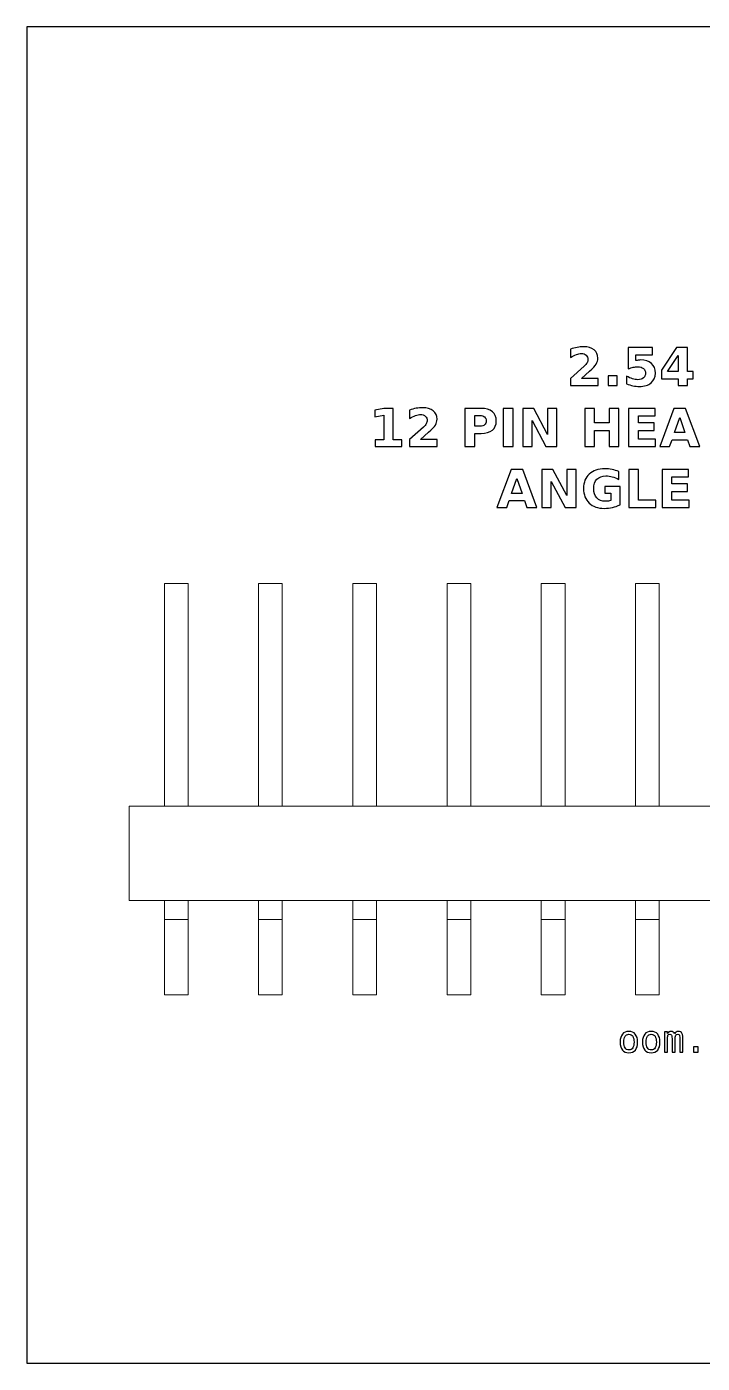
# Model space of a CAD drawing. Header units: centimetres. Extents: x -12.3 to -8.7, y -16.65 to -13.05.
# Drawn here: x -12.3 to -10.479, y -16.65 to -13.05 of the extents above; entities that cross this region are included whole.
import ezdxf

# ---------------------------------------------------------------- set-up
doc = ezdxf.new("R2010")
doc.units = ezdxf.units.CM
doc.header["$MEASUREMENT"] = 0
doc.layers.add('Layer 1', color=7, linetype='Continuous')

msp = doc.modelspace()

# ---------------------------------------------------------------- linework, layer by layer
at = {"layer": 'Layer 1', "color": 7}
msp.add_lwpolyline([(-12.3, -16.65), (-8.7, -16.65), (-8.7, -13.05), (-12.3, -13.05), (-12.3, -16.65)], close=True, dxfattribs=at)
at = {"layer": 'Layer 1', "color": 7, "lineweight": 20}
for points in [[(-11.929, -15.14955), (-11.865, -15.14955), (-11.865, -14.54955), (-11.929, -14.54955), (-11.929, -15.14955)], [(-11.675, -15.14955), (-11.611, -15.14955), (-11.611, -14.54955), (-11.675, -14.54955), (-11.675, -15.14955)], [(-11.421, -15.14955), (-11.357, -15.14955), (-11.357, -14.54955), (-11.421, -14.54955), (-11.421, -15.14955)], [(-11.167, -15.14955), (-11.103, -15.14955), (-11.103, -14.54955), (-11.167, -14.54955), (-11.167, -15.14955)], [(-10.913, -15.14955), (-10.849, -15.14955), (-10.849, -14.54955), (-10.913, -14.54955), (-10.913, -15.14955)], [(-10.659, -15.14955), (-10.595, -15.14955), (-10.595, -14.54955), (-10.659, -14.54955), (-10.659, -15.14955)], [(-12.024, -15.40355), (-8.976, -15.40355), (-8.976, -15.14955), (-12.024, -15.14955), (-12.024, -15.40355)], [(-11.929, -15.45455), (-11.865, -15.45455), (-11.865, -15.40355), (-11.929, -15.40355), (-11.929, -15.45455)], [(-11.675, -15.45455), (-11.611, -15.45455), (-11.611, -15.40355), (-11.675, -15.40355), (-11.675, -15.45455)], [(-11.421, -15.45455), (-11.357, -15.45455), (-11.357, -15.40355), (-11.421, -15.40355), (-11.421, -15.45455)], [(-11.167, -15.45455), (-11.103, -15.45455), (-11.103, -15.40355), (-11.167, -15.40355), (-11.167, -15.45455)], [(-10.913, -15.45455), (-10.849, -15.45455), (-10.849, -15.40355), (-10.913, -15.40355), (-10.913, -15.45455)], [(-10.659, -15.45455), (-10.595, -15.45455), (-10.595, -15.40355), (-10.659, -15.40355), (-10.659, -15.45455)], [(-11.929, -15.65755), (-11.865, -15.65755), (-11.865, -15.45455), (-11.929, -15.45455), (-11.929, -15.65755)], [(-11.675, -15.65755), (-11.611, -15.65755), (-11.611, -15.45455), (-11.675, -15.45455), (-11.675, -15.65755)], [(-11.421, -15.65755), (-11.357, -15.65755), (-11.357, -15.45455), (-11.421, -15.45455), (-11.421, -15.65755)], [(-11.167, -15.65755), (-11.103, -15.65755), (-11.103, -15.45455), (-11.167, -15.45455), (-11.167, -15.65755)], [(-10.913, -15.65755), (-10.849, -15.65755), (-10.849, -15.45455), (-10.913, -15.45455), (-10.913, -15.65755)], [(-10.659, -15.65755), (-10.595, -15.65755), (-10.595, -15.45455), (-10.659, -15.45455), (-10.659, -15.65755)]]:
    msp.add_lwpolyline(points, close=True, dxfattribs=at)
at = {"layer": 'Layer 1', "color": 250}
for points, knots in [([(-10.80503, -13.99727), (-10.80503, -13.99727), (-10.75975, -13.99727), (-10.75975, -13.99727), (-10.75975, -13.99727), (-10.75975, -13.99727), (-10.75975, -14.01677), (-10.75975, -14.01677), (-10.75975, -14.01677), (-10.75975, -14.01677), (-10.83452, -14.01677), (-10.83452, -14.01677), (-10.83452, -14.01677), (-10.83452, -14.01677), (-10.83452, -13.99727), (-10.83452, -13.99727), (-10.83452, -13.99727), (-10.83452, -13.99727), (-10.79696, -13.96414), (-10.79696, -13.96414), (-10.79696, -13.96414), (-10.7936, -13.9611), (-10.79113, -13.95814), (-10.78953, -13.95525), (-10.78953, -13.95525), (-10.78791, -13.95235), (-10.78711, -13.94934), (-10.78711, -13.94621), (-10.78711, -13.94621), (-10.78711, -13.94139), (-10.78873, -13.93751), (-10.79197, -13.93457), (-10.79197, -13.93457), (-10.7952, -13.93163), (-10.7995, -13.93018), (-10.80489, -13.93018), (-10.80489, -13.93018), (-10.80902, -13.93018), (-10.81354, -13.93107), (-10.81846, -13.93283), (-10.81846, -13.93283), (-10.82337, -13.9346), (-10.82864, -13.93723), (-10.83424, -13.94071), (-10.83424, -13.94071), (-10.83424, -13.94071), (-10.83424, -13.91811), (-10.83424, -13.91811), (-10.83424, -13.91811), (-10.82826, -13.91614), (-10.82236, -13.91463), (-10.81653, -13.9136), (-10.81653, -13.9136), (-10.81069, -13.91256), (-10.80498, -13.91204), (-10.79936, -13.91204), (-10.79936, -13.91204), (-10.78706, -13.91204), (-10.77749, -13.91475), (-10.77067, -13.92018), (-10.77067, -13.92018), (-10.76385, -13.92559), (-10.76044, -13.93314), (-10.76044, -13.94285), (-10.76044, -13.94285), (-10.76044, -13.94845), (-10.76189, -13.95367), (-10.76479, -13.95852), (-10.76479, -13.95852), (-10.76768, -13.96336), (-10.77377, -13.96985), (-10.78304, -13.97799), (-10.78304, -13.97799), (-10.78304, -13.97799), (-10.80503, -13.99727), (-10.80503, -13.99727)], [0, 0, 0, 0, 0.0526316, 0.0526316, 0.0526316, 0.0526316, 0.1052632, 0.1052632, 0.1052632, 0.1052632, 0.1578947, 0.1578947, 0.1578947, 0.1578947, 0.2105263, 0.2105263, 0.2105263, 0.2105263, 0.2631579, 0.2631579, 0.2631579, 0.2631579, 0.3157895, 0.3157895, 0.3157895, 0.3157895, 0.3684211, 0.3684211, 0.3684211, 0.3684211, 0.4210526, 0.4210526, 0.4210526, 0.4210526, 0.4736842, 0.4736842, 0.4736842, 0.4736842, 0.5263158, 0.5263158, 0.5263158, 0.5263158, 0.5789474, 0.5789474, 0.5789474, 0.5789474, 0.6315789, 0.6315789, 0.6315789, 0.6315789, 0.6842105, 0.6842105, 0.6842105, 0.6842105, 0.7368421, 0.7368421, 0.7368421, 0.7368421, 0.7894737, 0.7894737, 0.7894737, 0.7894737, 0.8421053, 0.8421053, 0.8421053, 0.8421053, 0.8947368, 0.8947368, 0.8947368, 0.8947368, 0.9473684, 0.9473684, 0.9473684, 0.9473684, 1, 1, 1, 1]), ([(-10.67894, -13.9139), (-10.67894, -13.9139), (-10.613, -13.9139), (-10.613, -13.9139), (-10.613, -13.9139), (-10.613, -13.9139), (-10.613, -13.9334), (-10.613, -13.9334), (-10.613, -13.9334), (-10.613, -13.9334), (-10.6578, -13.9334), (-10.6578, -13.9334), (-10.6578, -13.9334), (-10.6578, -13.9334), (-10.6578, -13.94932), (-10.6578, -13.94932), (-10.6578, -13.94932), (-10.65578, -13.94878), (-10.65375, -13.94836), (-10.65171, -13.94805), (-10.65171, -13.94805), (-10.64966, -13.94774), (-10.64752, -13.9476), (-10.64533, -13.9476), (-10.64533, -13.9476), (-10.63278, -13.9476), (-10.62302, -13.95073), (-10.61603, -13.95701), (-10.61603, -13.95701), (-10.60905, -13.96327), (-10.60557, -13.97201), (-10.60557, -13.98321), (-10.60557, -13.98321), (-10.60557, -13.99433), (-10.60938, -14.00304), (-10.61697, -14.00934), (-10.61697, -14.00934), (-10.62457, -14.01562), (-10.63513, -14.01877), (-10.64863, -14.01877), (-10.64863, -14.01877), (-10.65446, -14.01877), (-10.66025, -14.0182), (-10.66596, -14.01708), (-10.66596, -14.01708), (-10.67168, -14.01595), (-10.67737, -14.01425), (-10.68301, -14.01195), (-10.68301, -14.01195), (-10.68301, -14.01195), (-10.68301, -13.99106), (-10.68301, -13.99106), (-10.68301, -13.99106), (-10.67741, -13.99429), (-10.6721, -13.99669), (-10.66707, -13.99828), (-10.66707, -13.99828), (-10.66203, -13.99991), (-10.65728, -14.00071), (-10.65284, -14.00071), (-10.65284, -14.00071), (-10.64639, -14.00071), (-10.64134, -13.99913), (-10.63764, -13.99598), (-10.63764, -13.99598), (-10.63395, -13.99285), (-10.63209, -13.9886), (-10.63209, -13.98321), (-10.63209, -13.98321), (-10.63209, -13.9778), (-10.63395, -13.97354), (-10.63764, -13.97042), (-10.63764, -13.97042), (-10.64134, -13.96729), (-10.64639, -13.96574), (-10.65284, -13.96574), (-10.65284, -13.96574), (-10.65665, -13.96574), (-10.66072, -13.96623), (-10.66502, -13.96722), (-10.66502, -13.96722), (-10.66935, -13.9682), (-10.67398, -13.96973), (-10.67894, -13.9718), (-10.67894, -13.9718), (-10.67894, -13.9718), (-10.67894, -13.9139), (-10.67894, -13.9139)], [0, 0, 0, 0, 0.0454545, 0.0454545, 0.0454545, 0.0454545, 0.0909091, 0.0909091, 0.0909091, 0.0909091, 0.1363636, 0.1363636, 0.1363636, 0.1363636, 0.1818182, 0.1818182, 0.1818182, 0.1818182, 0.2272727, 0.2272727, 0.2272727, 0.2272727, 0.2727273, 0.2727273, 0.2727273, 0.2727273, 0.3181818, 0.3181818, 0.3181818, 0.3181818, 0.3636364, 0.3636364, 0.3636364, 0.3636364, 0.4090909, 0.4090909, 0.4090909, 0.4090909, 0.4545455, 0.4545455, 0.4545455, 0.4545455, 0.5, 0.5, 0.5, 0.5, 0.5454545, 0.5454545, 0.5454545, 0.5454545, 0.5909091, 0.5909091, 0.5909091, 0.5909091, 0.6363636, 0.6363636, 0.6363636, 0.6363636, 0.6818182, 0.6818182, 0.6818182, 0.6818182, 0.7272727, 0.7272727, 0.7272727, 0.7272727, 0.7727273, 0.7727273, 0.7727273, 0.7727273, 0.8181818, 0.8181818, 0.8181818, 0.8181818, 0.8636364, 0.8636364, 0.8636364, 0.8636364, 0.9090909, 0.9090909, 0.9090909, 0.9090909, 0.9545455, 0.9545455, 0.9545455, 0.9545455, 1, 1, 1, 1]), ([(-10.54816, -13.9139), (-10.54816, -13.9139), (-10.51866, -13.9139), (-10.51866, -13.9139), (-10.51866, -13.9139), (-10.51866, -13.9139), (-10.51866, -13.97881), (-10.51866, -13.97881), (-10.51866, -13.97881), (-10.51866, -13.97881), (-10.50399, -13.97881), (-10.50399, -13.97881), (-10.50399, -13.97881), (-10.50399, -13.97881), (-10.50399, -13.99803), (-10.50399, -13.99803), (-10.50399, -13.99803), (-10.50399, -13.99803), (-10.51866, -13.99803), (-10.51866, -13.99803), (-10.51866, -13.99803), (-10.51866, -13.99803), (-10.51866, -14.01677), (-10.51866, -14.01677), (-10.51866, -14.01677), (-10.51866, -14.01677), (-10.54373, -14.01677), (-10.54373, -14.01677), (-10.54373, -14.01677), (-10.54373, -14.01677), (-10.54373, -13.99803), (-10.54373, -13.99803), (-10.54373, -13.99803), (-10.54373, -13.99803), (-10.58936, -13.99803), (-10.58936, -13.99803), (-10.58936, -13.99803), (-10.58936, -13.99803), (-10.58936, -13.97528), (-10.58936, -13.97528), (-10.58936, -13.97528), (-10.58936, -13.97528), (-10.54816, -13.9139), (-10.54816, -13.9139)], [0, 0, 0, 0, 0.0909091, 0.0909091, 0.0909091, 0.0909091, 0.1818182, 0.1818182, 0.1818182, 0.1818182, 0.2727273, 0.2727273, 0.2727273, 0.2727273, 0.3636364, 0.3636364, 0.3636364, 0.3636364, 0.4545455, 0.4545455, 0.4545455, 0.4545455, 0.5454545, 0.5454545, 0.5454545, 0.5454545, 0.6363636, 0.6363636, 0.6363636, 0.6363636, 0.7272727, 0.7272727, 0.7272727, 0.7272727, 0.8181818, 0.8181818, 0.8181818, 0.8181818, 0.9090909, 0.9090909, 0.9090909, 0.9090909, 1, 1, 1, 1]), ([(-10.54373, -13.93575), (-10.54373, -13.93575), (-10.57283, -13.97881), (-10.57283, -13.97881), (-10.57283, -13.97881), (-10.57283, -13.97881), (-10.54373, -13.97881), (-10.54373, -13.97881), (-10.54373, -13.97881), (-10.54373, -13.97881), (-10.54373, -13.93575), (-10.54373, -13.93575)], [0, 0, 0, 0, 0.3333333, 0.3333333, 0.3333333, 0.3333333, 0.6666667, 0.6666667, 0.6666667, 0.6666667, 1, 1, 1, 1]), ([(-10.73311, -13.9901), (-10.73311, -13.9901), (-10.70829, -13.9901), (-10.70829, -13.9901), (-10.70829, -13.9901), (-10.70829, -13.9901), (-10.70829, -14.01677), (-10.70829, -14.01677), (-10.70829, -14.01677), (-10.70829, -14.01677), (-10.73311, -14.01677), (-10.73311, -14.01677), (-10.73311, -14.01677), (-10.73311, -14.01677), (-10.73311, -13.9901), (-10.73311, -13.9901)], [0, 0, 0, 0, 0.25, 0.25, 0.25, 0.25, 0.5, 0.5, 0.5, 0.5, 0.75, 0.75, 0.75, 0.75, 1, 1, 1, 1]), ([(-11.36095, -14.1627), (-11.36095, -14.1627), (-11.33752, -14.1627), (-11.33752, -14.1627), (-11.33752, -14.1627), (-11.33752, -14.1627), (-11.33752, -14.09621), (-11.33752, -14.09621), (-11.33752, -14.09621), (-11.33752, -14.09621), (-11.36156, -14.10118), (-11.36156, -14.10118), (-11.36156, -14.10118), (-11.36156, -14.10118), (-11.36156, -14.08311), (-11.36156, -14.08311), (-11.36156, -14.08311), (-11.36156, -14.08311), (-11.33766, -14.07815), (-11.33766, -14.07815), (-11.33766, -14.07815), (-11.33766, -14.07815), (-11.31245, -14.07815), (-11.31245, -14.07815), (-11.31245, -14.07815), (-11.31245, -14.07815), (-11.31245, -14.1627), (-11.31245, -14.1627), (-11.31245, -14.1627), (-11.31245, -14.1627), (-11.28903, -14.1627), (-11.28903, -14.1627), (-11.28903, -14.1627), (-11.28903, -14.1627), (-11.28903, -14.18102), (-11.28903, -14.18102), (-11.28903, -14.18102), (-11.28903, -14.18102), (-11.36095, -14.18102), (-11.36095, -14.18102), (-11.36095, -14.18102), (-11.36095, -14.18102), (-11.36095, -14.1627), (-11.36095, -14.1627)], [0, 0, 0, 0, 0.0909091, 0.0909091, 0.0909091, 0.0909091, 0.1818182, 0.1818182, 0.1818182, 0.1818182, 0.2727273, 0.2727273, 0.2727273, 0.2727273, 0.3636364, 0.3636364, 0.3636364, 0.3636364, 0.4545455, 0.4545455, 0.4545455, 0.4545455, 0.5454545, 0.5454545, 0.5454545, 0.5454545, 0.6363636, 0.6363636, 0.6363636, 0.6363636, 0.7272727, 0.7272727, 0.7272727, 0.7272727, 0.8181818, 0.8181818, 0.8181818, 0.8181818, 0.9090909, 0.9090909, 0.9090909, 0.9090909, 1, 1, 1, 1]), ([(-11.23863, -14.16152), (-11.23863, -14.16152), (-11.19335, -14.16152), (-11.19335, -14.16152), (-11.19335, -14.16152), (-11.19335, -14.16152), (-11.19335, -14.18102), (-11.19335, -14.18102), (-11.19335, -14.18102), (-11.19335, -14.18102), (-11.26812, -14.18102), (-11.26812, -14.18102), (-11.26812, -14.18102), (-11.26812, -14.18102), (-11.26812, -14.16152), (-11.26812, -14.16152), (-11.26812, -14.16152), (-11.26812, -14.16152), (-11.23056, -14.12839), (-11.23056, -14.12839), (-11.23056, -14.12839), (-11.2272, -14.12535), (-11.22473, -14.12239), (-11.22313, -14.1195), (-11.22313, -14.1195), (-11.22151, -14.1166), (-11.22071, -14.11359), (-11.22071, -14.11046), (-11.22071, -14.11046), (-11.22071, -14.10564), (-11.22233, -14.10176), (-11.22557, -14.09882), (-11.22557, -14.09882), (-11.2288, -14.09588), (-11.2331, -14.09443), (-11.23849, -14.09443), (-11.23849, -14.09443), (-11.24262, -14.09443), (-11.24714, -14.09532), (-11.25206, -14.09708), (-11.25206, -14.09708), (-11.25697, -14.09885), (-11.26224, -14.10148), (-11.26784, -14.10496), (-11.26784, -14.10496), (-11.26784, -14.10496), (-11.26784, -14.08236), (-11.26784, -14.08236), (-11.26784, -14.08236), (-11.26186, -14.08039), (-11.25596, -14.07888), (-11.25013, -14.07785), (-11.25013, -14.07785), (-11.24429, -14.07681), (-11.23858, -14.07629), (-11.23296, -14.07629), (-11.23296, -14.07629), (-11.22066, -14.07629), (-11.21109, -14.079), (-11.20427, -14.08443), (-11.20427, -14.08443), (-11.19745, -14.08984), (-11.19404, -14.09739), (-11.19404, -14.1071), (-11.19404, -14.1071), (-11.19404, -14.1127), (-11.19549, -14.11792), (-11.19839, -14.12277), (-11.19839, -14.12277), (-11.20128, -14.12761), (-11.20737, -14.1341), (-11.21664, -14.14224), (-11.21664, -14.14224), (-11.21664, -14.14224), (-11.23863, -14.16152), (-11.23863, -14.16152)], [0, 0, 0, 0, 0.0526316, 0.0526316, 0.0526316, 0.0526316, 0.1052632, 0.1052632, 0.1052632, 0.1052632, 0.1578947, 0.1578947, 0.1578947, 0.1578947, 0.2105263, 0.2105263, 0.2105263, 0.2105263, 0.2631579, 0.2631579, 0.2631579, 0.2631579, 0.3157895, 0.3157895, 0.3157895, 0.3157895, 0.3684211, 0.3684211, 0.3684211, 0.3684211, 0.4210526, 0.4210526, 0.4210526, 0.4210526, 0.4736842, 0.4736842, 0.4736842, 0.4736842, 0.5263158, 0.5263158, 0.5263158, 0.5263158, 0.5789474, 0.5789474, 0.5789474, 0.5789474, 0.6315789, 0.6315789, 0.6315789, 0.6315789, 0.6842105, 0.6842105, 0.6842105, 0.6842105, 0.7368421, 0.7368421, 0.7368421, 0.7368421, 0.7894737, 0.7894737, 0.7894737, 0.7894737, 0.8421053, 0.8421053, 0.8421053, 0.8421053, 0.8947368, 0.8947368, 0.8947368, 0.8947368, 0.9473684, 0.9473684, 0.9473684, 0.9473684, 1, 1, 1, 1]), ([(-11.11901, -14.07815), (-11.11901, -14.07815), (-11.07499, -14.07815), (-11.07499, -14.07815), (-11.07499, -14.07815), (-11.06189, -14.07815), (-11.05184, -14.08107), (-11.04483, -14.08688), (-11.04483, -14.08688), (-11.03783, -14.09269), (-11.03432, -14.10096), (-11.03432, -14.11171), (-11.03432, -14.11171), (-11.03432, -14.12248), (-11.03783, -14.13078), (-11.04483, -14.13659), (-11.04483, -14.13659), (-11.05184, -14.1424), (-11.06189, -14.14532), (-11.07499, -14.14532), (-11.07499, -14.14532), (-11.07499, -14.14532), (-11.09248, -14.14532), (-11.09248, -14.14532), (-11.09248, -14.14532), (-11.09248, -14.14532), (-11.09248, -14.18102), (-11.09248, -14.18102), (-11.09248, -14.18102), (-11.09248, -14.18102), (-11.11901, -14.18102), (-11.11901, -14.18102), (-11.11901, -14.18102), (-11.11901, -14.18102), (-11.11901, -14.07815), (-11.11901, -14.07815)], [0, 0, 0, 0, 0.1111111, 0.1111111, 0.1111111, 0.1111111, 0.2222222, 0.2222222, 0.2222222, 0.2222222, 0.3333333, 0.3333333, 0.3333333, 0.3333333, 0.4444444, 0.4444444, 0.4444444, 0.4444444, 0.5555556, 0.5555556, 0.5555556, 0.5555556, 0.6666667, 0.6666667, 0.6666667, 0.6666667, 0.7777778, 0.7777778, 0.7777778, 0.7777778, 0.8888889, 0.8888889, 0.8888889, 0.8888889, 1, 1, 1, 1]), ([(-11.09248, -14.09737), (-11.09248, -14.09737), (-11.09248, -14.1261), (-11.09248, -14.1261), (-11.09248, -14.1261), (-11.09248, -14.1261), (-11.07781, -14.1261), (-11.07781, -14.1261), (-11.07781, -14.1261), (-11.07266, -14.1261), (-11.06868, -14.12486), (-11.06588, -14.12234), (-11.06588, -14.12234), (-11.06308, -14.11985), (-11.06167, -14.1163), (-11.06167, -14.11171), (-11.06167, -14.11171), (-11.06167, -14.1071), (-11.06308, -14.10357), (-11.06588, -14.10108), (-11.06588, -14.10108), (-11.06868, -14.09861), (-11.07266, -14.09737), (-11.07781, -14.09737), (-11.07781, -14.09737), (-11.07781, -14.09737), (-11.09248, -14.09737), (-11.09248, -14.09737)], [0, 0, 0, 0, 0.1428571, 0.1428571, 0.1428571, 0.1428571, 0.2857143, 0.2857143, 0.2857143, 0.2857143, 0.4285714, 0.4285714, 0.4285714, 0.4285714, 0.5714286, 0.5714286, 0.5714286, 0.5714286, 0.7142857, 0.7142857, 0.7142857, 0.7142857, 0.8571429, 0.8571429, 0.8571429, 0.8571429, 1, 1, 1, 1]), ([(-11.0156, -14.07815), (-11.0156, -14.07815), (-10.98907, -14.07815), (-10.98907, -14.07815), (-10.98907, -14.07815), (-10.98907, -14.07815), (-10.98907, -14.18102), (-10.98907, -14.18102), (-10.98907, -14.18102), (-10.98907, -14.18102), (-11.0156, -14.18102), (-11.0156, -14.18102), (-11.0156, -14.18102), (-11.0156, -14.18102), (-11.0156, -14.07815), (-11.0156, -14.07815)], [0, 0, 0, 0, 0.25, 0.25, 0.25, 0.25, 0.5, 0.5, 0.5, 0.5, 0.75, 0.75, 0.75, 0.75, 1, 1, 1, 1]), ([(-10.96311, -14.07815), (-10.96311, -14.07815), (-10.93348, -14.07815), (-10.93348, -14.07815), (-10.93348, -14.07815), (-10.93348, -14.07815), (-10.89606, -14.14871), (-10.89606, -14.14871), (-10.89606, -14.14871), (-10.89606, -14.14871), (-10.89606, -14.07815), (-10.89606, -14.07815), (-10.89606, -14.07815), (-10.89606, -14.07815), (-10.87092, -14.07815), (-10.87092, -14.07815), (-10.87092, -14.07815), (-10.87092, -14.07815), (-10.87092, -14.18102), (-10.87092, -14.18102), (-10.87092, -14.18102), (-10.87092, -14.18102), (-10.90055, -14.18102), (-10.90055, -14.18102), (-10.90055, -14.18102), (-10.90055, -14.18102), (-10.93797, -14.11046), (-10.93797, -14.11046), (-10.93797, -14.11046), (-10.93797, -14.11046), (-10.93797, -14.18102), (-10.93797, -14.18102), (-10.93797, -14.18102), (-10.93797, -14.18102), (-10.96311, -14.18102), (-10.96311, -14.18102), (-10.96311, -14.18102), (-10.96311, -14.18102), (-10.96311, -14.07815), (-10.96311, -14.07815)], [0, 0, 0, 0, 0.1, 0.1, 0.1, 0.1, 0.2, 0.2, 0.2, 0.2, 0.3, 0.3, 0.3, 0.3, 0.4, 0.4, 0.4, 0.4, 0.5, 0.5, 0.5, 0.5, 0.6, 0.6, 0.6, 0.6, 0.7, 0.7, 0.7, 0.7, 0.8, 0.8, 0.8, 0.8, 0.9, 0.9, 0.9, 0.9, 1, 1, 1, 1]), ([(-10.79589, -14.07815), (-10.79589, -14.07815), (-10.76936, -14.07815), (-10.76936, -14.07815), (-10.76936, -14.07815), (-10.76936, -14.07815), (-10.76936, -14.11736), (-10.76936, -14.11736), (-10.76936, -14.11736), (-10.76936, -14.11736), (-10.73023, -14.11736), (-10.73023, -14.11736), (-10.73023, -14.11736), (-10.73023, -14.11736), (-10.73023, -14.07815), (-10.73023, -14.07815), (-10.73023, -14.07815), (-10.73023, -14.07815), (-10.7037, -14.07815), (-10.7037, -14.07815), (-10.7037, -14.07815), (-10.7037, -14.07815), (-10.7037, -14.18102), (-10.7037, -14.18102), (-10.7037, -14.18102), (-10.7037, -14.18102), (-10.73023, -14.18102), (-10.73023, -14.18102), (-10.73023, -14.18102), (-10.73023, -14.18102), (-10.73023, -14.13742), (-10.73023, -14.13742), (-10.73023, -14.13742), (-10.73023, -14.13742), (-10.76936, -14.13742), (-10.76936, -14.13742), (-10.76936, -14.13742), (-10.76936, -14.13742), (-10.76936, -14.18102), (-10.76936, -14.18102), (-10.76936, -14.18102), (-10.76936, -14.18102), (-10.79589, -14.18102), (-10.79589, -14.18102), (-10.79589, -14.18102), (-10.79589, -14.18102), (-10.79589, -14.07815), (-10.79589, -14.07815)], [0, 0, 0, 0, 0.0833333, 0.0833333, 0.0833333, 0.0833333, 0.1666667, 0.1666667, 0.1666667, 0.1666667, 0.25, 0.25, 0.25, 0.25, 0.3333333, 0.3333333, 0.3333333, 0.3333333, 0.4166667, 0.4166667, 0.4166667, 0.4166667, 0.5, 0.5, 0.5, 0.5, 0.5833333, 0.5833333, 0.5833333, 0.5833333, 0.6666667, 0.6666667, 0.6666667, 0.6666667, 0.75, 0.75, 0.75, 0.75, 0.8333333, 0.8333333, 0.8333333, 0.8333333, 0.9166667, 0.9166667, 0.9166667, 0.9166667, 1, 1, 1, 1]), ([(-10.6778, -14.07815), (-10.6778, -14.07815), (-10.60621, -14.07815), (-10.60621, -14.07815), (-10.60621, -14.07815), (-10.60621, -14.07815), (-10.60621, -14.09821), (-10.60621, -14.09821), (-10.60621, -14.09821), (-10.60621, -14.09821), (-10.65127, -14.09821), (-10.65127, -14.09821), (-10.65127, -14.09821), (-10.65127, -14.09821), (-10.65127, -14.11736), (-10.65127, -14.11736), (-10.65127, -14.11736), (-10.65127, -14.11736), (-10.60892, -14.11736), (-10.60892, -14.11736), (-10.60892, -14.11736), (-10.60892, -14.11736), (-10.60892, -14.13742), (-10.60892, -14.13742), (-10.60892, -14.13742), (-10.60892, -14.13742), (-10.65127, -14.13742), (-10.65127, -14.13742), (-10.65127, -14.13742), (-10.65127, -14.13742), (-10.65127, -14.16096), (-10.65127, -14.16096), (-10.65127, -14.16096), (-10.65127, -14.16096), (-10.60471, -14.16096), (-10.60471, -14.16096), (-10.60471, -14.16096), (-10.60471, -14.16096), (-10.60471, -14.18102), (-10.60471, -14.18102), (-10.60471, -14.18102), (-10.60471, -14.18102), (-10.6778, -14.18102), (-10.6778, -14.18102), (-10.6778, -14.18102), (-10.6778, -14.18102), (-10.6778, -14.07815), (-10.6778, -14.07815)], [0, 0, 0, 0, 0.0833333, 0.0833333, 0.0833333, 0.0833333, 0.1666667, 0.1666667, 0.1666667, 0.1666667, 0.25, 0.25, 0.25, 0.25, 0.3333333, 0.3333333, 0.3333333, 0.3333333, 0.4166667, 0.4166667, 0.4166667, 0.4166667, 0.5, 0.5, 0.5, 0.5, 0.5833333, 0.5833333, 0.5833333, 0.5833333, 0.6666667, 0.6666667, 0.6666667, 0.6666667, 0.75, 0.75, 0.75, 0.75, 0.8333333, 0.8333333, 0.8333333, 0.8333333, 0.9166667, 0.9166667, 0.9166667, 0.9166667, 1, 1, 1, 1]), ([(-10.51898, -14.1623), (-10.51898, -14.1623), (-10.56047, -14.1623), (-10.56047, -14.1623), (-10.56047, -14.1623), (-10.56047, -14.1623), (-10.56701, -14.18102), (-10.56701, -14.18102), (-10.56701, -14.18102), (-10.56701, -14.18102), (-10.59368, -14.18102), (-10.59368, -14.18102), (-10.59368, -14.18102), (-10.59368, -14.18102), (-10.55558, -14.07815), (-10.55558, -14.07815), (-10.55558, -14.07815), (-10.55558, -14.07815), (-10.52395, -14.07815), (-10.52395, -14.07815), (-10.52395, -14.07815), (-10.52395, -14.07815), (-10.48585, -14.18102), (-10.48585, -14.18102), (-10.48585, -14.18102), (-10.48585, -14.18102), (-10.51252, -14.18102), (-10.51252, -14.18102), (-10.51252, -14.18102), (-10.51252, -14.18102), (-10.51898, -14.1623), (-10.51898, -14.1623)], [0, 0, 0, 0, 0.125, 0.125, 0.125, 0.125, 0.25, 0.25, 0.25, 0.25, 0.375, 0.375, 0.375, 0.375, 0.5, 0.5, 0.5, 0.5, 0.625, 0.625, 0.625, 0.625, 0.75, 0.75, 0.75, 0.75, 0.875, 0.875, 0.875, 0.875, 1, 1, 1, 1]), ([(-10.55386, -14.1432), (-10.55386, -14.1432), (-10.52566, -14.1432), (-10.52566, -14.1432), (-10.52566, -14.1432), (-10.52566, -14.1432), (-10.53973, -14.10228), (-10.53973, -14.10228), (-10.53973, -14.10228), (-10.53973, -14.10228), (-10.55386, -14.1432), (-10.55386, -14.1432)], [0, 0, 0, 0, 0.3333333, 0.3333333, 0.3333333, 0.3333333, 0.6666667, 0.6666667, 0.6666667, 0.6666667, 1, 1, 1, 1]), ([(-10.95799, -14.32655), (-10.95799, -14.32655), (-10.99948, -14.32655), (-10.99948, -14.32655), (-10.99948, -14.32655), (-10.99948, -14.32655), (-11.00602, -14.34527), (-11.00602, -14.34527), (-11.00602, -14.34527), (-11.00602, -14.34527), (-11.03269, -14.34527), (-11.03269, -14.34527), (-11.03269, -14.34527), (-11.03269, -14.34527), (-10.99459, -14.2424), (-10.99459, -14.2424), (-10.99459, -14.2424), (-10.99459, -14.2424), (-10.96296, -14.2424), (-10.96296, -14.2424), (-10.96296, -14.2424), (-10.96296, -14.2424), (-10.92486, -14.34527), (-10.92486, -14.34527), (-10.92486, -14.34527), (-10.92486, -14.34527), (-10.95153, -14.34527), (-10.95153, -14.34527), (-10.95153, -14.34527), (-10.95153, -14.34527), (-10.95799, -14.32655), (-10.95799, -14.32655)], [0, 0, 0, 0, 0.125, 0.125, 0.125, 0.125, 0.25, 0.25, 0.25, 0.25, 0.375, 0.375, 0.375, 0.375, 0.5, 0.5, 0.5, 0.5, 0.625, 0.625, 0.625, 0.625, 0.75, 0.75, 0.75, 0.75, 0.875, 0.875, 0.875, 0.875, 1, 1, 1, 1]), ([(-10.91119, -14.2424), (-10.91119, -14.2424), (-10.88156, -14.2424), (-10.88156, -14.2424), (-10.88156, -14.2424), (-10.88156, -14.2424), (-10.84414, -14.31296), (-10.84414, -14.31296), (-10.84414, -14.31296), (-10.84414, -14.31296), (-10.84414, -14.2424), (-10.84414, -14.2424), (-10.84414, -14.2424), (-10.84414, -14.2424), (-10.819, -14.2424), (-10.819, -14.2424), (-10.819, -14.2424), (-10.819, -14.2424), (-10.819, -14.34527), (-10.819, -14.34527), (-10.819, -14.34527), (-10.819, -14.34527), (-10.84863, -14.34527), (-10.84863, -14.34527), (-10.84863, -14.34527), (-10.84863, -14.34527), (-10.88605, -14.27471), (-10.88605, -14.27471), (-10.88605, -14.27471), (-10.88605, -14.27471), (-10.88605, -14.34527), (-10.88605, -14.34527), (-10.88605, -14.34527), (-10.88605, -14.34527), (-10.91119, -14.34527), (-10.91119, -14.34527), (-10.91119, -14.34527), (-10.91119, -14.34527), (-10.91119, -14.2424), (-10.91119, -14.2424)], [0, 0, 0, 0, 0.1, 0.1, 0.1, 0.1, 0.2, 0.2, 0.2, 0.2, 0.3, 0.3, 0.3, 0.3, 0.4, 0.4, 0.4, 0.4, 0.5, 0.5, 0.5, 0.5, 0.6, 0.6, 0.6, 0.6, 0.7, 0.7, 0.7, 0.7, 0.8, 0.8, 0.8, 0.8, 0.9, 0.9, 0.9, 0.9, 1, 1, 1, 1]), ([(-10.70063, -14.33763), (-10.70724, -14.34085), (-10.7141, -14.34325), (-10.72123, -14.34487), (-10.72123, -14.34487), (-10.72836, -14.34647), (-10.73569, -14.34727), (-10.74329, -14.34727), (-10.74329, -14.34727), (-10.76041, -14.34727), (-10.77398, -14.34247), (-10.784, -14.3329), (-10.784, -14.3329), (-10.79402, -14.32333), (-10.79903, -14.31035), (-10.79903, -14.29393), (-10.79903, -14.29393), (-10.79903, -14.27735), (-10.79392, -14.26432), (-10.78374, -14.25479), (-10.78374, -14.25479), (-10.77353, -14.24529), (-10.75956, -14.24054), (-10.74183, -14.24054), (-10.74183, -14.24054), (-10.73499, -14.24054), (-10.72843, -14.24118), (-10.72215, -14.24247), (-10.72215, -14.24247), (-10.71589, -14.24376), (-10.70996, -14.24567), (-10.70441, -14.24819), (-10.70441, -14.24819), (-10.70441, -14.24819), (-10.70441, -14.26947), (-10.70441, -14.26947), (-10.70441, -14.26947), (-10.71015, -14.2662), (-10.71587, -14.26378), (-10.72154, -14.26218), (-10.72154, -14.26218), (-10.7272, -14.26056), (-10.73289, -14.25976), (-10.73859, -14.25976), (-10.73859, -14.25976), (-10.74917, -14.25976), (-10.75731, -14.26272), (-10.76302, -14.26862), (-10.76302, -14.26862), (-10.76874, -14.27453), (-10.77161, -14.28297), (-10.77161, -14.29393), (-10.77161, -14.29393), (-10.77161, -14.30482), (-10.76885, -14.31324), (-10.76333, -14.31916), (-10.76333, -14.31916), (-10.75782, -14.32509), (-10.74999, -14.32805), (-10.73983, -14.32805), (-10.73983, -14.32805), (-10.73708, -14.32805), (-10.73452, -14.32789), (-10.73214, -14.32754), (-10.73214, -14.32754), (-10.72977, -14.32718), (-10.72765, -14.32664), (-10.72577, -14.32591), (-10.72577, -14.32591), (-10.72577, -14.32591), (-10.72577, -14.30592), (-10.72577, -14.30592), (-10.72577, -14.30592), (-10.72577, -14.30592), (-10.74195, -14.30592), (-10.74195, -14.30592), (-10.74195, -14.30592), (-10.74195, -14.30592), (-10.74195, -14.28814), (-10.74195, -14.28814), (-10.74195, -14.28814), (-10.74195, -14.28814), (-10.70063, -14.28814), (-10.70063, -14.28814), (-10.70063, -14.28814), (-10.70063, -14.28814), (-10.70063, -14.33763), (-10.70063, -14.33763)], [0, 0, 0, 0, 0.0454545, 0.0454545, 0.0454545, 0.0454545, 0.0909091, 0.0909091, 0.0909091, 0.0909091, 0.1363636, 0.1363636, 0.1363636, 0.1363636, 0.1818182, 0.1818182, 0.1818182, 0.1818182, 0.2272727, 0.2272727, 0.2272727, 0.2272727, 0.2727273, 0.2727273, 0.2727273, 0.2727273, 0.3181818, 0.3181818, 0.3181818, 0.3181818, 0.3636364, 0.3636364, 0.3636364, 0.3636364, 0.4090909, 0.4090909, 0.4090909, 0.4090909, 0.4545455, 0.4545455, 0.4545455, 0.4545455, 0.5, 0.5, 0.5, 0.5, 0.5454545, 0.5454545, 0.5454545, 0.5454545, 0.5909091, 0.5909091, 0.5909091, 0.5909091, 0.6363636, 0.6363636, 0.6363636, 0.6363636, 0.6818182, 0.6818182, 0.6818182, 0.6818182, 0.7272727, 0.7272727, 0.7272727, 0.7272727, 0.7727273, 0.7727273, 0.7727273, 0.7727273, 0.8181818, 0.8181818, 0.8181818, 0.8181818, 0.8636364, 0.8636364, 0.8636364, 0.8636364, 0.9090909, 0.9090909, 0.9090909, 0.9090909, 0.9545455, 0.9545455, 0.9545455, 0.9545455, 1, 1, 1, 1]), ([(-10.67727, -14.2424), (-10.67727, -14.2424), (-10.65074, -14.2424), (-10.65074, -14.2424), (-10.65074, -14.2424), (-10.65074, -14.2424), (-10.65074, -14.32521), (-10.65074, -14.32521), (-10.65074, -14.32521), (-10.65074, -14.32521), (-10.60418, -14.32521), (-10.60418, -14.32521), (-10.60418, -14.32521), (-10.60418, -14.32521), (-10.60418, -14.34527), (-10.60418, -14.34527), (-10.60418, -14.34527), (-10.60418, -14.34527), (-10.67727, -14.34527), (-10.67727, -14.34527), (-10.67727, -14.34527), (-10.67727, -14.34527), (-10.67727, -14.2424), (-10.67727, -14.2424)], [0, 0, 0, 0, 0.1666667, 0.1666667, 0.1666667, 0.1666667, 0.3333333, 0.3333333, 0.3333333, 0.3333333, 0.5, 0.5, 0.5, 0.5, 0.6666667, 0.6666667, 0.6666667, 0.6666667, 0.8333333, 0.8333333, 0.8333333, 0.8333333, 1, 1, 1, 1]), ([(-10.58736, -14.2424), (-10.58736, -14.2424), (-10.51577, -14.2424), (-10.51577, -14.2424), (-10.51577, -14.2424), (-10.51577, -14.2424), (-10.51577, -14.26246), (-10.51577, -14.26246), (-10.51577, -14.26246), (-10.51577, -14.26246), (-10.56083, -14.26246), (-10.56083, -14.26246), (-10.56083, -14.26246), (-10.56083, -14.26246), (-10.56083, -14.28161), (-10.56083, -14.28161), (-10.56083, -14.28161), (-10.56083, -14.28161), (-10.51848, -14.28161), (-10.51848, -14.28161), (-10.51848, -14.28161), (-10.51848, -14.28161), (-10.51848, -14.30167), (-10.51848, -14.30167), (-10.51848, -14.30167), (-10.51848, -14.30167), (-10.56083, -14.30167), (-10.56083, -14.30167), (-10.56083, -14.30167), (-10.56083, -14.30167), (-10.56083, -14.32521), (-10.56083, -14.32521), (-10.56083, -14.32521), (-10.56083, -14.32521), (-10.51427, -14.32521), (-10.51427, -14.32521), (-10.51427, -14.32521), (-10.51427, -14.32521), (-10.51427, -14.34527), (-10.51427, -14.34527), (-10.51427, -14.34527), (-10.51427, -14.34527), (-10.58736, -14.34527), (-10.58736, -14.34527), (-10.58736, -14.34527), (-10.58736, -14.34527), (-10.58736, -14.2424), (-10.58736, -14.2424)], [0, 0, 0, 0, 0.0833333, 0.0833333, 0.0833333, 0.0833333, 0.1666667, 0.1666667, 0.1666667, 0.1666667, 0.25, 0.25, 0.25, 0.25, 0.3333333, 0.3333333, 0.3333333, 0.3333333, 0.4166667, 0.4166667, 0.4166667, 0.4166667, 0.5, 0.5, 0.5, 0.5, 0.5833333, 0.5833333, 0.5833333, 0.5833333, 0.6666667, 0.6666667, 0.6666667, 0.6666667, 0.75, 0.75, 0.75, 0.75, 0.8333333, 0.8333333, 0.8333333, 0.8333333, 0.9166667, 0.9166667, 0.9166667, 0.9166667, 1, 1, 1, 1]), ([(-10.99287, -14.30745), (-10.99287, -14.30745), (-10.96467, -14.30745), (-10.96467, -14.30745), (-10.96467, -14.30745), (-10.96467, -14.30745), (-10.97874, -14.26653), (-10.97874, -14.26653), (-10.97874, -14.26653), (-10.97874, -14.26653), (-10.99287, -14.30745), (-10.99287, -14.30745)], [0, 0, 0, 0, 0.3333333, 0.3333333, 0.3333333, 0.3333333, 0.6666667, 0.6666667, 0.6666667, 0.6666667, 1, 1, 1, 1]), ([(-10.6769, -15.75616), (-10.66932, -15.75616), (-10.66352, -15.75861), (-10.6595, -15.76353), (-10.6595, -15.76353), (-10.65548, -15.76845), (-10.65347, -15.77557), (-10.65347, -15.78487), (-10.65347, -15.78487), (-10.65347, -15.79422), (-10.65547, -15.80134), (-10.65947, -15.80624), (-10.65947, -15.80624), (-10.66349, -15.81114), (-10.66929, -15.81359), (-10.6769, -15.81359), (-10.6769, -15.81359), (-10.6845, -15.81359), (-10.69029, -15.81114), (-10.69431, -15.80624), (-10.69431, -15.80624), (-10.69831, -15.80134), (-10.70031, -15.79422), (-10.70031, -15.78487), (-10.70031, -15.78487), (-10.70031, -15.77557), (-10.69831, -15.76845), (-10.69431, -15.76353), (-10.69431, -15.76353), (-10.69029, -15.75861), (-10.6845, -15.75616), (-10.6769, -15.75616)], [0, 0, 0, 0, 0.125, 0.125, 0.125, 0.125, 0.25, 0.25, 0.25, 0.25, 0.375, 0.375, 0.375, 0.375, 0.5, 0.5, 0.5, 0.5, 0.625, 0.625, 0.625, 0.625, 0.75, 0.75, 0.75, 0.75, 0.875, 0.875, 0.875, 0.875, 1, 1, 1, 1]), ([(-10.6769, -15.76378), (-10.68147, -15.76378), (-10.68492, -15.76555), (-10.68727, -15.7691), (-10.68727, -15.7691), (-10.68962, -15.77265), (-10.69079, -15.77792), (-10.69079, -15.78487), (-10.69079, -15.78487), (-10.69079, -15.7918), (-10.68962, -15.79705), (-10.68727, -15.80062), (-10.68727, -15.80062), (-10.68492, -15.80419), (-10.68147, -15.80597), (-10.6769, -15.80597), (-10.6769, -15.80597), (-10.67232, -15.80597), (-10.66885, -15.80419), (-10.6665, -15.80062), (-10.6665, -15.80062), (-10.66415, -15.79705), (-10.66299, -15.7918), (-10.66299, -15.78487), (-10.66299, -15.78487), (-10.66299, -15.77792), (-10.66415, -15.77265), (-10.6665, -15.7691), (-10.6665, -15.7691), (-10.66885, -15.76555), (-10.67232, -15.76378), (-10.6769, -15.76378)], [0, 0, 0, 0, 0.125, 0.125, 0.125, 0.125, 0.25, 0.25, 0.25, 0.25, 0.375, 0.375, 0.375, 0.375, 0.5, 0.5, 0.5, 0.5, 0.625, 0.625, 0.625, 0.625, 0.75, 0.75, 0.75, 0.75, 0.875, 0.875, 0.875, 0.875, 1, 1, 1, 1]), ([(-10.61669, -15.75616), (-10.60911, -15.75616), (-10.60331, -15.75861), (-10.59929, -15.76353), (-10.59929, -15.76353), (-10.59527, -15.76845), (-10.59326, -15.77557), (-10.59326, -15.78487), (-10.59326, -15.78487), (-10.59326, -15.79422), (-10.59526, -15.80134), (-10.59926, -15.80624), (-10.59926, -15.80624), (-10.60328, -15.81114), (-10.60908, -15.81359), (-10.61669, -15.81359), (-10.61669, -15.81359), (-10.62429, -15.81359), (-10.63008, -15.81114), (-10.6341, -15.80624), (-10.6341, -15.80624), (-10.6381, -15.80134), (-10.6401, -15.79422), (-10.6401, -15.78487), (-10.6401, -15.78487), (-10.6401, -15.77557), (-10.6381, -15.76845), (-10.6341, -15.76353), (-10.6341, -15.76353), (-10.63008, -15.75861), (-10.62429, -15.75616), (-10.61669, -15.75616)], [0, 0, 0, 0, 0.125, 0.125, 0.125, 0.125, 0.25, 0.25, 0.25, 0.25, 0.375, 0.375, 0.375, 0.375, 0.5, 0.5, 0.5, 0.5, 0.625, 0.625, 0.625, 0.625, 0.75, 0.75, 0.75, 0.75, 0.875, 0.875, 0.875, 0.875, 1, 1, 1, 1]), ([(-10.61669, -15.76378), (-10.62126, -15.76378), (-10.62471, -15.76555), (-10.62706, -15.7691), (-10.62706, -15.7691), (-10.62941, -15.77265), (-10.63058, -15.77792), (-10.63058, -15.78487), (-10.63058, -15.78487), (-10.63058, -15.7918), (-10.62941, -15.79705), (-10.62706, -15.80062), (-10.62706, -15.80062), (-10.62471, -15.80419), (-10.62126, -15.80597), (-10.61669, -15.80597), (-10.61669, -15.80597), (-10.61211, -15.80597), (-10.60864, -15.80419), (-10.60629, -15.80062), (-10.60629, -15.80062), (-10.60394, -15.79705), (-10.60278, -15.7918), (-10.60278, -15.78487), (-10.60278, -15.78487), (-10.60278, -15.77792), (-10.60394, -15.77265), (-10.60629, -15.7691), (-10.60629, -15.7691), (-10.60864, -15.76555), (-10.61211, -15.76378), (-10.61669, -15.76378)], [0, 0, 0, 0, 0.125, 0.125, 0.125, 0.125, 0.25, 0.25, 0.25, 0.25, 0.375, 0.375, 0.375, 0.375, 0.5, 0.5, 0.5, 0.5, 0.625, 0.625, 0.625, 0.625, 0.75, 0.75, 0.75, 0.75, 0.875, 0.875, 0.875, 0.875, 1, 1, 1, 1]), ([(-10.55357, -15.76305), (-10.55247, -15.7607), (-10.55105, -15.75896), (-10.54933, -15.75785), (-10.54933, -15.75785), (-10.54763, -15.75673), (-10.54557, -15.75616), (-10.54317, -15.75616), (-10.54317, -15.75616), (-10.53877, -15.75616), (-10.53566, -15.75786), (-10.53386, -15.76126), (-10.53386, -15.76126), (-10.53205, -15.76467), (-10.53115, -15.77107), (-10.53115, -15.78048), (-10.53115, -15.78048), (-10.53115, -15.78048), (-10.53115, -15.81217), (-10.53115, -15.81217), (-10.53115, -15.81217), (-10.53115, -15.81217), (-10.53935, -15.81217), (-10.53935, -15.81217), (-10.53935, -15.81217), (-10.53935, -15.81217), (-10.53935, -15.78087), (-10.53935, -15.78087), (-10.53935, -15.78087), (-10.53935, -15.77315), (-10.53978, -15.76837), (-10.54065, -15.76648), (-10.54065, -15.76648), (-10.5415, -15.76462), (-10.54308, -15.76368), (-10.54537, -15.76368), (-10.54537, -15.76368), (-10.54797, -15.76368), (-10.54975, -15.76468), (-10.55072, -15.76668), (-10.55072, -15.76668), (-10.55167, -15.76868), (-10.55215, -15.77342), (-10.55215, -15.78087), (-10.55215, -15.78087), (-10.55215, -15.78087), (-10.55215, -15.81217), (-10.55215, -15.81217), (-10.55215, -15.81217), (-10.55215, -15.81217), (-10.56035, -15.81217), (-10.56035, -15.81217), (-10.56035, -15.81217), (-10.56035, -15.81217), (-10.56035, -15.78087), (-10.56035, -15.78087), (-10.56035, -15.78087), (-10.56035, -15.77305), (-10.56082, -15.76823), (-10.56175, -15.76642), (-10.56175, -15.76642), (-10.56267, -15.7646), (-10.56433, -15.76368), (-10.56675, -15.76368), (-10.56675, -15.76368), (-10.56913, -15.76368), (-10.57079, -15.76468), (-10.5717, -15.76668), (-10.5717, -15.76668), (-10.57264, -15.76868), (-10.5731, -15.77342), (-10.5731, -15.78087), (-10.5731, -15.78087), (-10.5731, -15.78087), (-10.5731, -15.81217), (-10.5731, -15.81217), (-10.5731, -15.81217), (-10.5731, -15.81217), (-10.58125, -15.81217), (-10.58125, -15.81217), (-10.58125, -15.81217), (-10.58125, -15.81217), (-10.58125, -15.75748), (-10.58125, -15.75748), (-10.58125, -15.75748), (-10.58125, -15.75748), (-10.5731, -15.75748), (-10.5731, -15.75748), (-10.5731, -15.75748), (-10.5731, -15.75748), (-10.5731, -15.76216), (-10.5731, -15.76216), (-10.5731, -15.76216), (-10.57204, -15.76021), (-10.57069, -15.75873), (-10.56907, -15.7577), (-10.56907, -15.7577), (-10.56747, -15.75668), (-10.56563, -15.75616), (-10.56358, -15.75616), (-10.56358, -15.75616), (-10.5611, -15.75616), (-10.55905, -15.75673), (-10.5574, -15.75786), (-10.5574, -15.75786), (-10.55575, -15.75901), (-10.55448, -15.76073), (-10.55357, -15.76305)], [0, 0, 0, 0, 0.037037, 0.037037, 0.037037, 0.037037, 0.0740741, 0.0740741, 0.0740741, 0.0740741, 0.1111111, 0.1111111, 0.1111111, 0.1111111, 0.1481481, 0.1481481, 0.1481481, 0.1481481, 0.1851852, 0.1851852, 0.1851852, 0.1851852, 0.2222222, 0.2222222, 0.2222222, 0.2222222, 0.2592593, 0.2592593, 0.2592593, 0.2592593, 0.2962963, 0.2962963, 0.2962963, 0.2962963, 0.3333333, 0.3333333, 0.3333333, 0.3333333, 0.3703704, 0.3703704, 0.3703704, 0.3703704, 0.4074074, 0.4074074, 0.4074074, 0.4074074, 0.4444444, 0.4444444, 0.4444444, 0.4444444, 0.4814815, 0.4814815, 0.4814815, 0.4814815, 0.5185185, 0.5185185, 0.5185185, 0.5185185, 0.5555556, 0.5555556, 0.5555556, 0.5555556, 0.5925926, 0.5925926, 0.5925926, 0.5925926, 0.6296296, 0.6296296, 0.6296296, 0.6296296, 0.6666667, 0.6666667, 0.6666667, 0.6666667, 0.7037037, 0.7037037, 0.7037037, 0.7037037, 0.7407407, 0.7407407, 0.7407407, 0.7407407, 0.7777778, 0.7777778, 0.7777778, 0.7777778, 0.8148148, 0.8148148, 0.8148148, 0.8148148, 0.8518519, 0.8518519, 0.8518519, 0.8518519, 0.8888889, 0.8888889, 0.8888889, 0.8888889, 0.9259259, 0.9259259, 0.9259259, 0.9259259, 0.962963, 0.962963, 0.962963, 0.962963, 1, 1, 1, 1]), ([(-10.50247, -15.79727), (-10.50247, -15.79727), (-10.49017, -15.79727), (-10.49017, -15.79727), (-10.49017, -15.79727), (-10.49017, -15.79727), (-10.49017, -15.81217), (-10.49017, -15.81217), (-10.49017, -15.81217), (-10.49017, -15.81217), (-10.50247, -15.81217), (-10.50247, -15.81217), (-10.50247, -15.81217), (-10.50247, -15.81217), (-10.50247, -15.79727), (-10.50247, -15.79727)], [0, 0, 0, 0, 0.25, 0.25, 0.25, 0.25, 0.5, 0.5, 0.5, 0.5, 0.75, 0.75, 0.75, 0.75, 1, 1, 1, 1])]:
    msp.add_open_spline(points, degree=3, knots=knots, dxfattribs=at)

doc.saveas('drawing.dxf')
